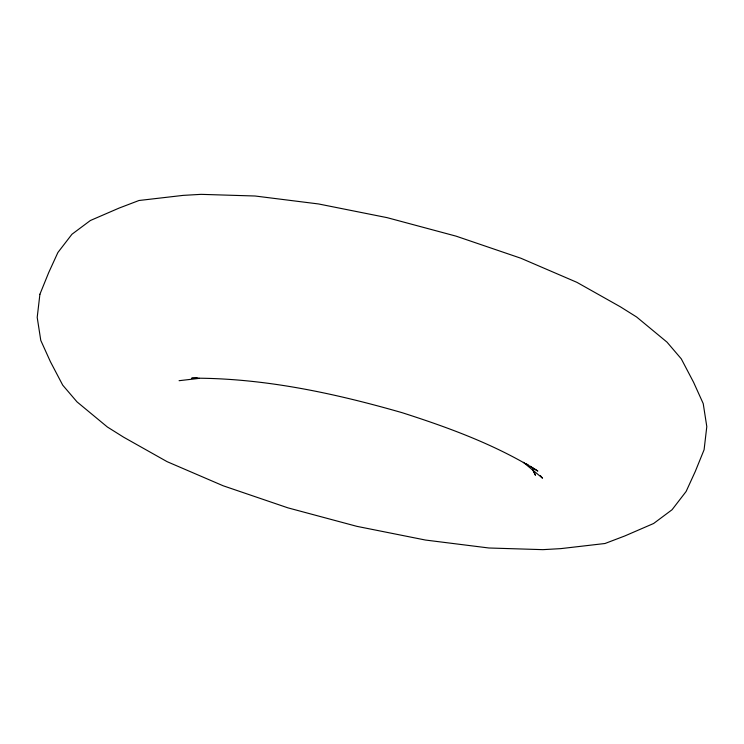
<?xml version="1.0" encoding="UTF-8"?>
<svg xmlns="http://www.w3.org/2000/svg" width="744" height="744" viewBox="0 0 744 744"><rect width="100%" height="100%" fill="white"/><g stroke="black" fill="none" stroke-linecap="round" stroke-linejoin="round"><path stroke-width="1.12" d="M179.081 380.696L199.383 378.343M197.244 377.868L191.664 378.185C263.209 377.868 333.731 393.037 402.188 412.706C449.134 427.744 495.82 444.856 537.838 471.054L530.212 466.265M526.389 463.875L528.296 465.074M523.358 462.322L542.525 478.187L540.274 475.546M532.388 469.352L535.485 475.249L532.732 469.166M39.906 294.252L37.2 317.4L40.781 340.399L50.406 361.686L62.729 385.169L76.995 401.862L107.359 426.991L123.588 437.165L167.13 461.68L223.181 485.786L287.909 507.845L356.897 526.352L425.447 540.042L488.901 547.993L542.915 549.649L560.781 548.626L605.002 543.501L624.83 535.95L653.613 523.497L672.055 509.742L686.117 491.477L695.277 471.464L704.094 449.748L706.8 426.6L703.22 403.601L693.594 382.314L681.271 358.831L667.005 342.138L636.641 317.009L620.412 306.835L576.87 282.32L520.819 258.214L456.091 236.155L387.103 217.648L318.553 203.958L255.099 196.007L201.085 194.351L183.219 195.374L138.998 200.499L119.17 208.05L90.387 220.503L71.945 234.258L57.883 252.523L48.723 272.537L39.906 294.252"/></g></svg>
